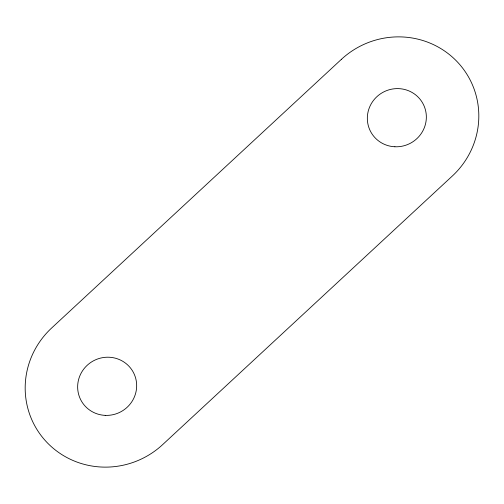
<?xml version="1.0" encoding="UTF-8"?>
<svg xmlns="http://www.w3.org/2000/svg" width="504" height="504" viewBox="0 0 504 504"><rect width="100%" height="100%" fill="white"/><g stroke="black" fill="none" stroke-linecap="round" stroke-linejoin="round"><path stroke-width="0.76" d="M341.359 59.371L51.673 327.978A82.442 80.363 -28.2 0 0 46.809 442.266A82.442 80.363 -28.2 0 0 162.641 444.629L452.327 176.022A82.442 80.363 -28.2 0 0 457.191 61.734A82.442 80.363 -28.2 0 0 341.359 59.371M394.903 146.765A29.679 28.93 -28.2 0 0 423.316 104.284A29.679 28.93 -28.2 0 0 372.311 102.041A29.679 28.93 -28.2 0 0 394.903 146.765M105.216 415.372A29.679 28.93 -28.2 0 0 133.629 372.891A29.679 28.93 -28.2 0 0 82.624 370.648A29.679 28.93 -28.2 0 0 105.216 415.372"/></g></svg>
